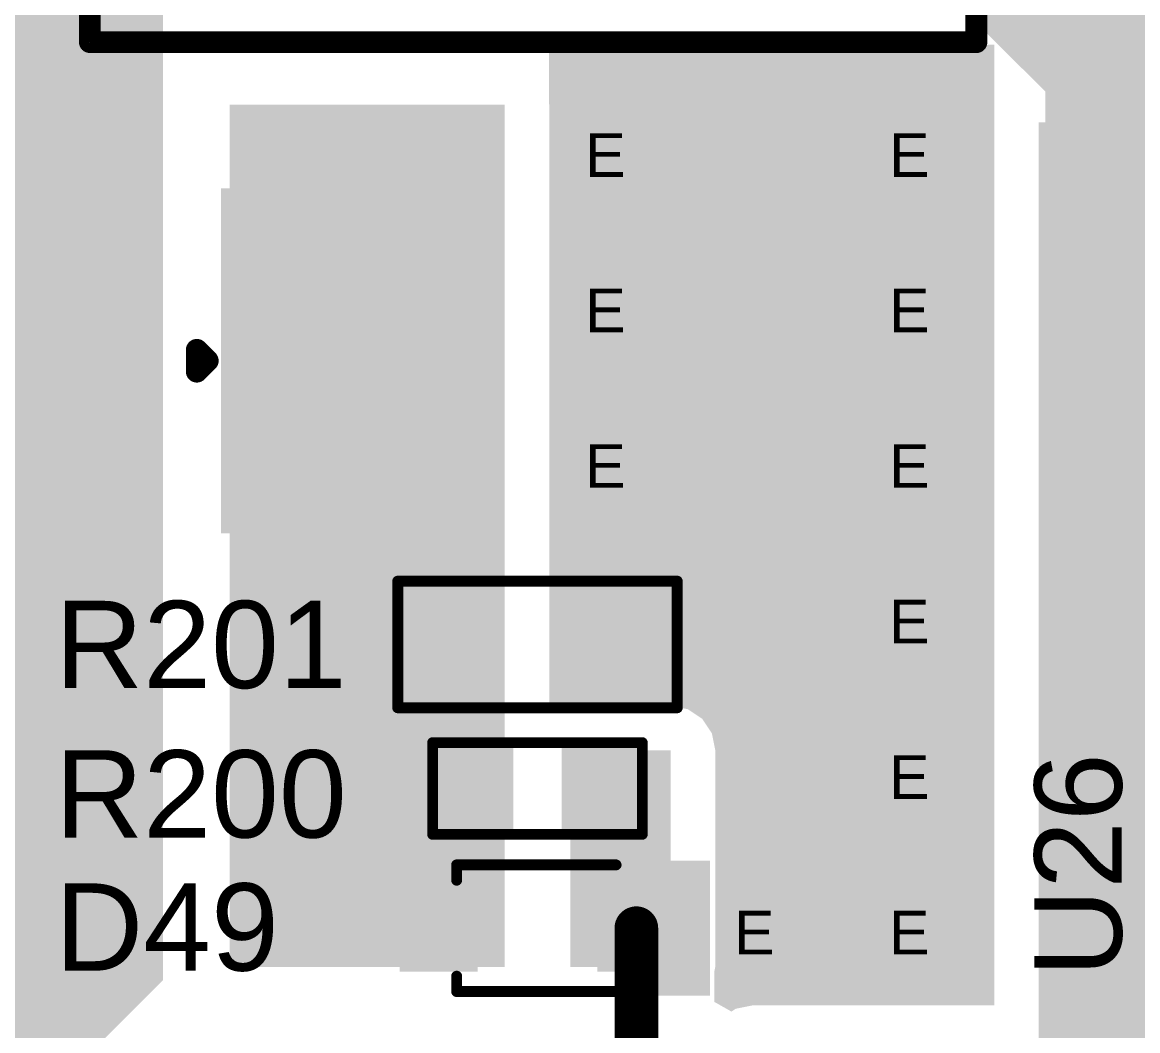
# Model space of a CAD drawing. Header units: inches. Extents: x 68 to 568, y 3 to 460.
# Drawn here: x 158.76 to 171.74, y 59.46 to 71.19 of the extents above; entities that cross this region are included whole.
import ezdxf

# ---------------------------------------------------------------- set-up
doc = ezdxf.new("R2010")
doc.units = ezdxf.units.IN
for name, color, linetype in [('Bottom Layer', 5, 'Continuous'), ('Bottom Solder', 6, 'Continuous'), ('Drill Drawing', 1, 'Continuous'), ('Layer 1', 16, 'Continuous'), ('Layer 2', 76, 'Continuous'), ('Top Layer', 1, 'Continuous'), ('Top Overlay', 2, 'Continuous'), ('Top Paste', 8, 'Continuous'), ('Top Solder', 216, 'Continuous'), ('Via Holes', 16, 'Continuous')]:
    doc.layers.add(name, color=color, linetype=linetype)
doc.styles.add('Arial', font='', dxfattribs={"height": 0.2})
doc.styles.get('Arial').set_extended_font_data('Arial')

# ---------------------------------------------------------------- blocks, each defined once
blk = doc.blocks.new('SOD_323_133')
at = {"layer": 'Top Layer'}
for points in [[(-0.75, -0.45), (-1.55, -0.45), (-1.55, 0.45), (-0.75, 0.45)], [(1.55, -0.45), (0.75, -0.45), (0.75, 0.45), (1.55, 0.45)]]:
    blk.add_hatch(color=1, dxfattribs=at).paths.add_polyline_path(points)
at = {"layer": 'Top Overlay'}
for points in [[(-2.007, 0.483), (-0.914, 0.483), (-0.914, 0.787), (-2.007, 0.787)], [(-2.007, -0.508), (-1.575, -0.508), (-1.575, 0.508), (-2.007, 0.508)], [(-2.007, -0.787), (-0.914, -0.787), (-0.914, -0.483), (-2.007, -0.483)]]:
    blk.add_hatch(color=2, dxfattribs=at).paths.add_polyline_path(points)
at = {"layer": 'Top Paste'}
for points in [[(-0.75, -0.45), (-1.55, -0.45), (-1.55, 0.45), (-0.75, 0.45)], [(1.55, -0.45), (0.75, -0.45), (0.75, 0.45), (1.55, 0.45)]]:
    blk.add_hatch(color=8, dxfattribs=at).paths.add_polyline_path(points)
at = {"layer": 'Top Solder'}
for points in [[(-0.695, -0.505), (-1.605, -0.505), (-1.605, 0.505), (-0.695, 0.505)], [(1.605, -0.505), (0.695, -0.505), (0.695, 0.505), (1.605, 0.505)]]:
    blk.add_hatch(color=216, dxfattribs=at).paths.add_polyline_path(points)
at = {"layer": 'Top Overlay'}
for points in [[(0.94, 0.737, 0.127, 0.127, 0), (-0.914, 0.737, 0.127, 0.127, 0)], [(0.94, 0.737, 0.127, 0.127, 0), (0.94, 0.559, 0.127, 0.127, 0)], [(0.94, -0.559, 0.127, 0.127, 0), (0.94, -0.737, 0.127, 0.127, 0)], [(0.94, -0.737, 0.127, 0.127, 0), (-0.914, -0.737, 0.127, 0.127, 0)]]:
    blk.add_lwpolyline(points, format="xyseb", dxfattribs=at)
for points in [[(-0.946, 0.737, 0.0635, 0.0635, 1), (-0.883, 0.737, 0.0635, 0.0635, 1)], [(0.908, 0.737, 0.0635, 0.0635, 1), (0.972, 0.737, 0.0635, 0.0635, 1)], [(0.908, 0.737, 0.0635, 0.0635, 1), (0.972, 0.737, 0.0635, 0.0635, 1)], [(0.908, 0.559, 0.0635, 0.0635, 1), (0.972, 0.559, 0.0635, 0.0635, 1)], [(0.908, -0.559, 0.0635, 0.0635, 1), (0.972, -0.559, 0.0635, 0.0635, 1)], [(-0.946, -0.737, 0.0635, 0.0635, 1), (-0.883, -0.737, 0.0635, 0.0635, 1)], [(0.908, -0.737, 0.0635, 0.0635, 1), (0.972, -0.737, 0.0635, 0.0635, 1)], [(0.908, -0.737, 0.0635, 0.0635, 1), (0.972, -0.737, 0.0635, 0.0635, 1)]]:
    blk.add_lwpolyline(points, format="xyseb", close=True, dxfattribs=at)
blk = doc.blocks.new('R___0603_145')
at = {"layer": 'Top Layer'}
for points in [[(-0.381, 0.4445), (-0.381, -0.4445), (-1.143, -0.4445), (-1.143, 0.4445)], [(1.143, 0.4445), (1.143, -0.4445), (0.381, -0.4445), (0.381, 0.4445)]]:
    blk.add_hatch(color=1, dxfattribs=at).paths.add_polyline_path(points)
at = {"layer": 'Top Paste'}
for points in [[(-0.381, 0.4445), (-0.381, -0.4445), (-1.143, -0.4445), (-1.143, 0.4445)], [(1.143, 0.4445), (1.143, -0.4445), (0.381, -0.4445), (0.381, 0.4445)]]:
    blk.add_hatch(color=8, dxfattribs=at).paths.add_polyline_path(points)
at = {"layer": 'Top Solder'}
for points in [[(-0.2794, 0.5461), (-0.2794, -0.5461), (-1.2446, -0.5461), (-1.2446, 0.5461)], [(1.2446, 0.5461), (1.2446, -0.5461), (0.2794, -0.5461), (0.2794, 0.5461)]]:
    blk.add_hatch(color=216, dxfattribs=at).paths.add_polyline_path(points)
at = {"layer": 'Top Overlay'}
for points in [[(1.2192, 0.5334, 0.127, 0.127, 0), (-1.2192, 0.5334, 0.127, 0.127, 0)], [(-1.2192, 0.5334, 0.127, 0.127, 0), (-1.2192, -0.5334, 0.127, 0.127, 0)], [(1.2192, 0.5334, 0.127, 0.127, 0), (1.2192, -0.5334, 0.127, 0.127, 0)], [(1.2192, -0.5334, 0.127, 0.127, 0), (-1.2192, -0.5334, 0.127, 0.127, 0)]]:
    blk.add_lwpolyline(points, format="xyseb", dxfattribs=at)
for points in [[(-1.25095, 0.5334, 0.0635, 0.0635, 1), (-1.18745, 0.5334, 0.0635, 0.0635, 1)], [(-1.25095, 0.5334, 0.0635, 0.0635, 1), (-1.18745, 0.5334, 0.0635, 0.0635, 1)], [(1.18745, 0.5334, 0.0635, 0.0635, 1), (1.25095, 0.5334, 0.0635, 0.0635, 1)], [(1.18745, 0.5334, 0.0635, 0.0635, 1), (1.25095, 0.5334, 0.0635, 0.0635, 1)], [(-1.25095, -0.5334, 0.0635, 0.0635, 1), (-1.18745, -0.5334, 0.0635, 0.0635, 1)], [(-1.25095, -0.5334, 0.0635, 0.0635, 1), (-1.18745, -0.5334, 0.0635, 0.0635, 1)], [(1.18745, -0.5334, 0.0635, 0.0635, 1), (1.25095, -0.5334, 0.0635, 0.0635, 1)], [(1.18745, -0.5334, 0.0635, 0.0635, 1), (1.25095, -0.5334, 0.0635, 0.0635, 1)]]:
    blk.add_lwpolyline(points, format="xyseb", close=True, dxfattribs=at)
blk = doc.blocks.new('RES_0805_146')
at = {"layer": 'Top Layer'}
for points in [[(-1.524, 0.635), (-0.508, 0.635), (-0.508, -0.635), (-1.524, -0.635)], [(0.508, 0.635), (1.524, 0.635), (1.524, -0.635), (0.508, -0.635)]]:
    blk.add_hatch(color=1, dxfattribs=at).paths.add_polyline_path(points)
at = {"layer": 'Top Paste'}
for points in [[(-1.524, 0.635), (-0.508, 0.635), (-0.508, -0.635), (-1.524, -0.635)], [(0.508, 0.635), (1.524, 0.635), (1.524, -0.635), (0.508, -0.635)]]:
    blk.add_hatch(color=8, dxfattribs=at).paths.add_polyline_path(points)
at = {"layer": 'Top Solder'}
for points in [[(-1.6256, 0.7366), (-0.4064, 0.7366), (-0.4064, -0.7366), (-1.6256, -0.7366)], [(0.4064, 0.7366), (1.6256, 0.7366), (1.6256, -0.7366), (0.4064, -0.7366)]]:
    blk.add_hatch(color=216, dxfattribs=at).paths.add_polyline_path(points)
at = {"layer": 'Top Overlay'}
for points in [[(-1.6256, 0.7366, 0.127, 0.127, 0), (1.6256, 0.7366, 0.127, 0.127, 0)], [(-1.6256, -0.7366, 0.127, 0.127, 0), (-1.6256, 0.7366, 0.127, 0.127, 0)], [(1.6256, -0.7366, 0.127, 0.127, 0), (1.6256, 0.7366, 0.127, 0.127, 0)], [(-1.6256, -0.7366, 0.127, 0.127, 0), (1.6256, -0.7366, 0.127, 0.127, 0)]]:
    blk.add_lwpolyline(points, format="xyseb", dxfattribs=at)
for points in [[(-1.65735, 0.7366, 0.0635, 0.0635, 1), (-1.59385, 0.7366, 0.0635, 0.0635, 1)], [(-1.65735, 0.7366, 0.0635, 0.0635, 1), (-1.59385, 0.7366, 0.0635, 0.0635, 1)], [(1.59385, 0.7366, 0.0635, 0.0635, 1), (1.65735, 0.7366, 0.0635, 0.0635, 1)], [(1.59385, 0.7366, 0.0635, 0.0635, 1), (1.65735, 0.7366, 0.0635, 0.0635, 1)], [(-1.65735, -0.7366, 0.0635, 0.0635, 1), (-1.59385, -0.7366, 0.0635, 0.0635, 1)], [(-1.65735, -0.7366, 0.0635, 0.0635, 1), (-1.59385, -0.7366, 0.0635, 0.0635, 1)], [(1.59385, -0.7366, 0.0635, 0.0635, 1), (1.65735, -0.7366, 0.0635, 0.0635, 1)], [(1.59385, -0.7366, 0.0635, 0.0635, 1), (1.65735, -0.7366, 0.0635, 0.0635, 1)]]:
    blk.add_lwpolyline(points, format="xyseb", close=True, dxfattribs=at)
blk = doc.blocks.new('TO_263_169')
at = {"layer": 'Top Layer'}
for points in [[(-5.715, 9.78), (5.715, 9.78), (5.715, 0.89), (-5.715, 0.89)], [(-3.58, -3.43), (-1.5, -3.43), (-1.5, -7.24), (-3.58, -7.24)], [(1.5, -3.43), (3.58, -3.43), (3.58, -7.24), (1.5, -7.24)]]:
    blk.add_hatch(color=1, dxfattribs=at).paths.add_polyline_path(points)
at = {"layer": 'Top Paste'}
for points in [[(-5.715, 9.78), (5.715, 9.78), (5.715, 0.89), (-5.715, 0.89)], [(-3.58, -3.43), (-1.5, -3.43), (-1.5, -7.24), (-3.58, -7.24)], [(1.5, -3.43), (3.58, -3.43), (3.58, -7.24), (1.5, -7.24)]]:
    blk.add_hatch(color=8, dxfattribs=at).paths.add_polyline_path(points)
at = {"layer": 'Top Solder'}
for points in [[(-5.817, 9.882), (5.817, 9.882), (5.817, 0.788), (-5.817, 0.788)], [(-3.682, -3.328), (-1.398, -3.328), (-1.398, -7.342), (-3.682, -7.342)], [(1.398, -3.328), (3.682, -3.328), (3.682, -7.342), (1.398, -7.342)]]:
    blk.add_hatch(color=216, dxfattribs=at).paths.add_polyline_path(points)
at = {"layer": 'Top Overlay'}
for points in [[(-5.207, -1.626, 0.254, 0.254, 0), (-5.207, 0.508, 0.254, 0.254, 0)], [(5.105, -1.626, 0.254, 0.254, 0), (5.105, 0.508, 0.254, 0.254, 0)], [(-5.207, -1.626, 0.254, 0.254, 0), (5.105, -1.626, 0.254, 0.254, 0)], [(-3.962, -5.461, 0.254, 0.254, 0), (-3.962, -5.207, 0.254, 0.254, 0)], [(-3.962, -5.207, 0.254, 0.254, 0), (-3.835, -5.334, 0.254, 0.254, 0)], [(-3.962, -5.461, 0.254, 0.254, 0), (-3.835, -5.334, 0.254, 0.254, 0)]]:
    blk.add_lwpolyline(points, format="xyseb", dxfattribs=at)
for points in [[(-5.27, 0.508, 0.127, 0.127, 1), (-5.144, 0.508, 0.127, 0.127, 1)], [(5.042, 0.508, 0.127, 0.127, 1), (5.169, 0.508, 0.127, 0.127, 1)], [(-5.27, -1.626, 0.127, 0.127, 1), (-5.144, -1.626, 0.127, 0.127, 1)], [(-5.27, -1.626, 0.127, 0.127, 1), (-5.144, -1.626, 0.127, 0.127, 1)], [(5.042, -1.626, 0.127, 0.127, 1), (5.169, -1.626, 0.127, 0.127, 1)], [(5.042, -1.626, 0.127, 0.127, 1), (5.169, -1.626, 0.127, 0.127, 1)], [(-4.026, -5.207, 0.127, 0.127, 1), (-3.899, -5.207, 0.127, 0.127, 1)], [(-4.026, -5.207, 0.127, 0.127, 1), (-3.899, -5.207, 0.127, 0.127, 1)], [(-3.899, -5.334, 0.127, 0.127, 1), (-3.772, -5.334, 0.127, 0.127, 1)], [(-3.899, -5.334, 0.127, 0.127, 1), (-3.772, -5.334, 0.127, 0.127, 1)], [(-4.026, -5.461, 0.127, 0.127, 1), (-3.899, -5.461, 0.127, 0.127, 1)], [(-4.026, -5.461, 0.127, 0.127, 1), (-3.899, -5.461, 0.127, 0.127, 1)]]:
    blk.add_lwpolyline(points, format="xyseb", close=True, dxfattribs=at)

msp = doc.modelspace()

# ---------------------------------------------------------------- hatches: boundary and pattern name
at = {"layer": 'Bottom Layer'}
h = msp.add_hatch(color=5, dxfattribs=at)
h.paths.add_polyline_path([(172.945, 84.877), (172.985, 84.85), (173.054, 84.78), (173.054, 84.78), (181.102, 76.733), (181.102, 48.557), (181.096, 48.548), (181.051, 48.539), (170.714, 48.539), (170.671, 48.547), (170.663, 48.59), (170.663, 49.48), (170.674, 49.491), (170.781, 49.676), (170.836, 49.881), (170.836, 50.094), (170.781, 50.299), (170.674, 50.484), (170.663, 50.495), (170.663, 53.663), (170.663, 59.491), (170.663, 59.491), (170.663, 69.963), (170.663, 70.383), (170.511, 70.535), (170.511, 70.535), (169.786, 71.259), (168.91, 72.136), (139.547, 72.136), (139.547, 78.593), (139.547, 84.886), (172.898, 84.886)])
h.paths.add_polyline_path([(150.537, 82.02), (150.193, 82.02), (149.855, 81.953), (149.537, 81.821), (149.251, 81.63), (149.008, 81.387), (148.817, 81.1), (148.685, 80.783), (148.618, 80.445), (148.618, 80.101), (148.685, 79.763), (148.817, 79.445), (149.008, 79.159), (149.251, 78.916), (149.537, 78.725), (149.855, 78.593), (150.193, 78.526), (150.537, 78.526), (150.875, 78.593), (151.192, 78.725), (151.479, 78.916), (151.722, 79.159), (151.913, 79.445), (152.045, 79.763), (152.112, 80.101), (152.112, 80.445), (152.045, 80.783), (151.913, 81.1), (151.722, 81.387), (151.479, 81.63), (151.192, 81.821), (150.875, 81.953)], flags=0)
msp.add_hatch(color=5, dxfattribs=at).paths.add_polyline_path([(170.663, 48.539), (177.927, 48.539), (177.927, 78.587), (170.663, 78.587)])
h = msp.add_hatch(color=5, dxfattribs=at)
edge = h.paths.add_edge_path()
edge.add_arc((165.528, 69.697), 0.3, 0, 360)
h = msp.add_hatch(color=5, dxfattribs=at)
edge = h.paths.add_edge_path()
edge.add_arc((169.062, 69.697), 0.3, 0, 360)
h = msp.add_hatch(color=5, dxfattribs=at)
edge = h.paths.add_edge_path()
edge.add_arc((165.528, 67.887), 0.3, 0, 360)
h = msp.add_hatch(color=5, dxfattribs=at)
edge = h.paths.add_edge_path()
edge.add_arc((169.062, 67.887), 0.3, 0, 360)
h = msp.add_hatch(color=5, dxfattribs=at)
edge = h.paths.add_edge_path()
edge.add_arc((165.528, 66.078), 0.3, 0, 360)
h = msp.add_hatch(color=5, dxfattribs=at)
edge = h.paths.add_edge_path()
edge.add_arc((169.062, 66.078), 0.3, 0, 360)
h = msp.add_hatch(color=5, dxfattribs=at)
edge = h.paths.add_edge_path()
edge.add_arc((169.062, 64.268), 0.3, 0, 360)
h = msp.add_hatch(color=5, dxfattribs=at)
edge = h.paths.add_edge_path()
edge.add_arc((169.062, 62.458), 0.3, 0, 360)
h = msp.add_hatch(color=5, dxfattribs=at)
edge = h.paths.add_edge_path()
edge.add_arc((167.259, 60.648), 0.3, 0, 360)
h = msp.add_hatch(color=5, dxfattribs=at)
edge = h.paths.add_edge_path()
edge.add_arc((169.062, 60.648), 0.3, 0, 360)
at = {"layer": 'Bottom Solder'}
h = msp.add_hatch(color=6, dxfattribs=at)
edge = h.paths.add_edge_path()
edge.add_arc((165.528, 69.697), 0.402, 0, 360)
h = msp.add_hatch(color=6, dxfattribs=at)
edge = h.paths.add_edge_path()
edge.add_arc((169.062, 69.697), 0.402, 0, 360)
h = msp.add_hatch(color=6, dxfattribs=at)
edge = h.paths.add_edge_path()
edge.add_arc((165.528, 67.887), 0.402, 0, 360)
h = msp.add_hatch(color=6, dxfattribs=at)
edge = h.paths.add_edge_path()
edge.add_arc((169.062, 67.887), 0.402, 0, 360)
h = msp.add_hatch(color=6, dxfattribs=at)
edge = h.paths.add_edge_path()
edge.add_arc((165.528, 66.078), 0.402, 0, 360)
h = msp.add_hatch(color=6, dxfattribs=at)
edge = h.paths.add_edge_path()
edge.add_arc((169.062, 66.078), 0.402, 0, 360)
h = msp.add_hatch(color=6, dxfattribs=at)
edge = h.paths.add_edge_path()
edge.add_arc((169.062, 64.268), 0.402, 0, 360)
h = msp.add_hatch(color=6, dxfattribs=at)
edge = h.paths.add_edge_path()
edge.add_arc((169.062, 62.458), 0.402, 0, 360)
h = msp.add_hatch(color=6, dxfattribs=at)
edge = h.paths.add_edge_path()
edge.add_arc((167.259, 60.648), 0.402, 0, 360)
h = msp.add_hatch(color=6, dxfattribs=at)
edge = h.paths.add_edge_path()
edge.add_arc((169.062, 60.648), 0.402, 0, 360)
at = {"layer": 'Layer 1'}
h = msp.add_hatch(color=16, dxfattribs=at)
edge = h.paths.add_edge_path()
edge.add_arc((165.528, 69.697), 0.3, 0, 360)
h = msp.add_hatch(color=16, dxfattribs=at)
edge = h.paths.add_edge_path()
edge.add_arc((169.062, 69.697), 0.3, 0, 360)
h = msp.add_hatch(color=16, dxfattribs=at)
edge = h.paths.add_edge_path()
edge.add_arc((165.528, 67.887), 0.3, 0, 360)
h = msp.add_hatch(color=16, dxfattribs=at)
edge = h.paths.add_edge_path()
edge.add_arc((169.062, 67.887), 0.3, 0, 360)
h = msp.add_hatch(color=16, dxfattribs=at)
edge = h.paths.add_edge_path()
edge.add_arc((165.528, 66.078), 0.3, 0, 360)
h = msp.add_hatch(color=16, dxfattribs=at)
edge = h.paths.add_edge_path()
edge.add_arc((169.062, 66.078), 0.3, 0, 360)
h = msp.add_hatch(color=16, dxfattribs=at)
edge = h.paths.add_edge_path()
edge.add_arc((169.062, 64.268), 0.3, 0, 360)
h = msp.add_hatch(color=16, dxfattribs=at)
edge = h.paths.add_edge_path()
edge.add_arc((169.062, 62.458), 0.3, 0, 360)
h = msp.add_hatch(color=16, dxfattribs=at)
edge = h.paths.add_edge_path()
edge.add_arc((167.259, 60.648), 0.3, 0, 360)
h = msp.add_hatch(color=16, dxfattribs=at)
edge = h.paths.add_edge_path()
edge.add_arc((169.062, 60.648), 0.3, 0, 360)
at = {"layer": 'Layer 2'}
h = msp.add_hatch(color=76, dxfattribs=at)
edge = h.paths.add_edge_path()
edge.add_arc((165.528, 69.697), 0.3, 0, 360)
h = msp.add_hatch(color=76, dxfattribs=at)
edge = h.paths.add_edge_path()
edge.add_arc((169.062, 69.697), 0.3, 0, 360)
h = msp.add_hatch(color=76, dxfattribs=at)
edge = h.paths.add_edge_path()
edge.add_arc((165.528, 67.887), 0.3, 0, 360)
h = msp.add_hatch(color=76, dxfattribs=at)
edge = h.paths.add_edge_path()
edge.add_arc((169.062, 67.887), 0.3, 0, 360)
h = msp.add_hatch(color=76, dxfattribs=at)
edge = h.paths.add_edge_path()
edge.add_arc((165.528, 66.078), 0.3, 0, 360)
h = msp.add_hatch(color=76, dxfattribs=at)
edge = h.paths.add_edge_path()
edge.add_arc((169.062, 66.078), 0.3, 0, 360)
h = msp.add_hatch(color=76, dxfattribs=at)
edge = h.paths.add_edge_path()
edge.add_arc((169.062, 64.268), 0.3, 0, 360)
h = msp.add_hatch(color=76, dxfattribs=at)
edge = h.paths.add_edge_path()
edge.add_arc((169.062, 62.458), 0.3, 0, 360)
h = msp.add_hatch(color=76, dxfattribs=at)
edge = h.paths.add_edge_path()
edge.add_arc((167.259, 60.648), 0.3, 0, 360)
h = msp.add_hatch(color=76, dxfattribs=at)
edge = h.paths.add_edge_path()
edge.add_arc((169.062, 60.648), 0.3, 0, 360)
at = {"layer": 'Top Layer'}
h = msp.add_hatch(color=1, dxfattribs=at)
h.paths.add_polyline_path([(174.828, 82.473), (174.828, 79.001), (177.343, 79.001), (177.343, 71.45), (164.89, 71.45), (164.89, 71.643), (164.372, 71.643), (164.372, 71.45), (160.401, 71.45), (160.401, 60.044), (157.354, 56.997), (136.296, 56.997), (136.296, 82.474), (174.828, 82.474)])
h.paths.add_polyline_path([(150.537, 82.02), (150.193, 82.02), (149.855, 81.953), (149.537, 81.821), (149.251, 81.63), (149.008, 81.387), (148.817, 81.1), (148.685, 80.783), (148.618, 80.445), (148.618, 80.273), (148.618, 80.101), (148.685, 79.763), (148.817, 79.445), (149.008, 79.159), (149.251, 78.916), (149.537, 78.725), (149.855, 78.593), (150.193, 78.526), (150.537, 78.526), (150.875, 78.593), (151.192, 78.725), (151.479, 78.916), (151.722, 79.159), (151.913, 79.445), (152.045, 79.763), (152.112, 80.101), (152.112, 80.273), (152.112, 80.445), (152.045, 80.783), (151.913, 81.1), (151.722, 81.387), (151.479, 81.63), (151.192, 81.821), (150.875, 81.953)], flags=0)
h.paths.add_polyline_path([(150.537, 77.02), (150.193, 77.02), (149.855, 76.953), (149.537, 76.821), (149.251, 76.63), (149.008, 76.387), (148.817, 76.1), (148.685, 75.783), (148.618, 75.445), (148.618, 75.273), (148.618, 75.101), (148.685, 74.763), (148.817, 74.445), (149.008, 74.159), (149.251, 73.916), (149.537, 73.725), (149.855, 73.593), (150.193, 73.526), (150.537, 73.526), (150.875, 73.593), (151.192, 73.725), (151.479, 73.916), (151.722, 74.159), (151.913, 74.445), (152.045, 74.763), (152.112, 75.101), (152.112, 75.273), (152.112, 75.445), (152.045, 75.783), (151.913, 76.1), (151.722, 76.387), (151.479, 76.63), (151.192, 76.821), (150.875, 76.953)], flags=0)
h.paths.add_polyline_path([(152.045, 72.374), (142.977, 72.374), (142.778, 72.335), (142.67, 72.263), (142.57, 72.263), (142.57, 72.162), (142.498, 72.054), (142.459, 71.856), (142.459, 66.878), (142.459, 63.957), (142.498, 63.759), (142.57, 63.651), (142.57, 63.525), (142.708, 63.525), (142.778, 63.478), (142.977, 63.439), (148.692, 63.439), (148.89, 63.478), (148.96, 63.525), (152.451, 63.525), (152.451, 66.571), (152.523, 66.68), (152.563, 66.878), (152.563, 71.856), (152.523, 72.054), (152.451, 72.163), (152.451, 72.263), (152.351, 72.263), (152.243, 72.335)], flags=0)
for points in [[(219.202, 71.399), (192.659, 71.399), (192.659, 54.61), (167.259, 54.61), (167.259, 59.232), (170.586, 59.232), (170.586, 70.027), (183.439, 70.027), (183.439, 82.473), (183.439, 82.474), (219.202, 82.474)], [(170.068, 70.027), (170.068, 59.75), (167.259, 59.75), (167.061, 59.711), (167.011, 59.678), (166.813, 59.79), (166.813, 60.148), (166.823, 60.198), (166.823, 62.718), (166.784, 62.916), (166.672, 63.084), (166.503, 63.197), (166.406, 63.216), (166.406, 63.226), (166.355, 63.226), (166.305, 63.236), (165.136, 63.236), (165.086, 63.226), (164.892, 63.226), (164.892, 70.231), (164.89, 70.242), (164.89, 70.932), (170.068, 70.932)], [(164.374, 70.231), (161.175, 70.231), (161.175, 60.198), (164.374, 60.198)], [(165.136, 63.315), (168.335, 63.315), (168.335, 70.231), (165.136, 70.231)], [(166.305, 62.718), (165.136, 62.718), (165.136, 60.198), (166.305, 60.198)]]:
    msp.add_hatch(color=1, dxfattribs=at).paths.add_polyline_path(points)
h = msp.add_hatch(color=1, dxfattribs=at)
edge = h.paths.add_edge_path()
edge.add_arc((165.528, 69.697), 0.3, 0, 360)
h = msp.add_hatch(color=1, dxfattribs=at)
edge = h.paths.add_edge_path()
edge.add_arc((169.062, 69.697), 0.3, 0, 360)
h = msp.add_hatch(color=1, dxfattribs=at)
edge = h.paths.add_edge_path()
edge.add_arc((165.528, 67.887), 0.3, 0, 360)
h = msp.add_hatch(color=1, dxfattribs=at)
edge = h.paths.add_edge_path()
edge.add_arc((169.062, 67.887), 0.3, 0, 360)
h = msp.add_hatch(color=1, dxfattribs=at)
edge = h.paths.add_edge_path()
edge.add_arc((165.528, 66.078), 0.3, 0, 360)
h = msp.add_hatch(color=1, dxfattribs=at)
edge = h.paths.add_edge_path()
edge.add_arc((169.062, 66.078), 0.3, 0, 360)
h = msp.add_hatch(color=1, dxfattribs=at)
edge = h.paths.add_edge_path()
edge.add_arc((169.062, 64.268), 0.3, 0, 360)
h = msp.add_hatch(color=1, dxfattribs=at)
edge = h.paths.add_edge_path()
edge.add_arc((169.062, 62.458), 0.3, 0, 360)
h = msp.add_hatch(color=1, dxfattribs=at)
edge = h.paths.add_edge_path()
edge.add_arc((167.259, 60.648), 0.3, 0, 360)
h = msp.add_hatch(color=1, dxfattribs=at)
edge = h.paths.add_edge_path()
edge.add_arc((169.062, 60.648), 0.3, 0, 360)
at = {"layer": 'Top Solder'}
h = msp.add_hatch(color=216, dxfattribs=at)
edge = h.paths.add_edge_path()
edge.add_arc((165.528, 69.697), 0.402, 0, 360)
h = msp.add_hatch(color=216, dxfattribs=at)
edge = h.paths.add_edge_path()
edge.add_arc((169.062, 69.697), 0.402, 0, 360)
h = msp.add_hatch(color=216, dxfattribs=at)
edge = h.paths.add_edge_path()
edge.add_arc((165.528, 67.887), 0.402, 0, 360)
h = msp.add_hatch(color=216, dxfattribs=at)
edge = h.paths.add_edge_path()
edge.add_arc((169.062, 67.887), 0.402, 0, 360)
h = msp.add_hatch(color=216, dxfattribs=at)
edge = h.paths.add_edge_path()
edge.add_arc((165.528, 66.078), 0.402, 0, 360)
h = msp.add_hatch(color=216, dxfattribs=at)
edge = h.paths.add_edge_path()
edge.add_arc((169.062, 66.078), 0.402, 0, 360)
h = msp.add_hatch(color=216, dxfattribs=at)
edge = h.paths.add_edge_path()
edge.add_arc((169.062, 64.268), 0.402, 0, 360)
h = msp.add_hatch(color=216, dxfattribs=at)
edge = h.paths.add_edge_path()
edge.add_arc((169.062, 62.458), 0.402, 0, 360)
h = msp.add_hatch(color=216, dxfattribs=at)
edge = h.paths.add_edge_path()
edge.add_arc((167.259, 60.648), 0.402, 0, 360)
h = msp.add_hatch(color=216, dxfattribs=at)
edge = h.paths.add_edge_path()
edge.add_arc((169.062, 60.648), 0.402, 0, 360)
at = {"layer": 'Via Holes'}
h = msp.add_hatch(color=7, dxfattribs=at)
edge = h.paths.add_edge_path()
edge.add_arc((165.528, 69.697), 0.15, 0, 360)
h = msp.add_hatch(color=7, dxfattribs=at)
edge = h.paths.add_edge_path()
edge.add_arc((169.062, 69.697), 0.15, 0, 360)
h = msp.add_hatch(color=7, dxfattribs=at)
edge = h.paths.add_edge_path()
edge.add_arc((165.528, 67.887), 0.15, 0, 360)
h = msp.add_hatch(color=7, dxfattribs=at)
edge = h.paths.add_edge_path()
edge.add_arc((169.062, 67.887), 0.15, 0, 360)
h = msp.add_hatch(color=7, dxfattribs=at)
edge = h.paths.add_edge_path()
edge.add_arc((165.528, 66.078), 0.15, 0, 360)
h = msp.add_hatch(color=7, dxfattribs=at)
edge = h.paths.add_edge_path()
edge.add_arc((169.062, 66.078), 0.15, 0, 360)
h = msp.add_hatch(color=7, dxfattribs=at)
edge = h.paths.add_edge_path()
edge.add_arc((169.062, 64.268), 0.15, 0, 360)
h = msp.add_hatch(color=7, dxfattribs=at)
edge = h.paths.add_edge_path()
edge.add_arc((169.062, 62.458), 0.15, 0, 360)
h = msp.add_hatch(color=7, dxfattribs=at)
edge = h.paths.add_edge_path()
edge.add_arc((167.259, 60.648), 0.15, 0, 360)
h = msp.add_hatch(color=7, dxfattribs=at)
edge = h.paths.add_edge_path()
edge.add_arc((169.062, 60.648), 0.15, 0, 360)

# ---------------------------------------------------------------- linework, layer by layer
at = {"layer": 'Top Layer'}
msp.add_lwpolyline([(165.905, 49.988, 0.508, 0.508, 0), (165.905, 60.648, 0.508, 0.508, 0)], format="xyseb", dxfattribs=at)
msp.add_lwpolyline([(165.778, 60.648, 0.254, 0.254, 1), (166.032, 60.648, 0.254, 0.254, 1)], format="xyseb", close=True, dxfattribs=at)

# ---------------------------------------------------------------- block references
for name, p in [('TO_263_169', (164.755, 72.586)), ('RES_0805_146', (164.755, 63.95))]:
    msp.add_blockref(name, p)
at = {"rotation": 180}
for name, p in [('R___0603_145', (164.755, 62.274)), ('SOD_323_133', (164.755, 60.648))]:
    msp.add_blockref(name, p, dxfattribs=at)

# ---------------------------------------------------------------- texts
at = {"layer": 'Drill Drawing', "style": 'Arial'}
for p in [(165.308, 69.392), (168.842, 69.392), (165.308, 67.583), (168.842, 67.583), (165.308, 65.773), (168.842, 65.773), (168.842, 63.963), (168.842, 62.153), (167.039, 60.343), (168.842, 60.343)]:
    msp.add_text('E', height=0.508, dxfattribs=at).set_placement(p)
at = {"layer": 'Top Overlay', "style": 'Arial'}
for s, p in [('R201', (159.144, 63.442)), ('R200', (159.144, 61.703)), ('D49', (159.144, 60.154))]:
    msp.add_text(s, height=1.016, dxfattribs=at).set_placement(p)
msp.add_text('U26', height=1.016, rotation=90, dxfattribs=at).set_placement((171.551, 60.081))

doc.saveas('drawing.dxf')
